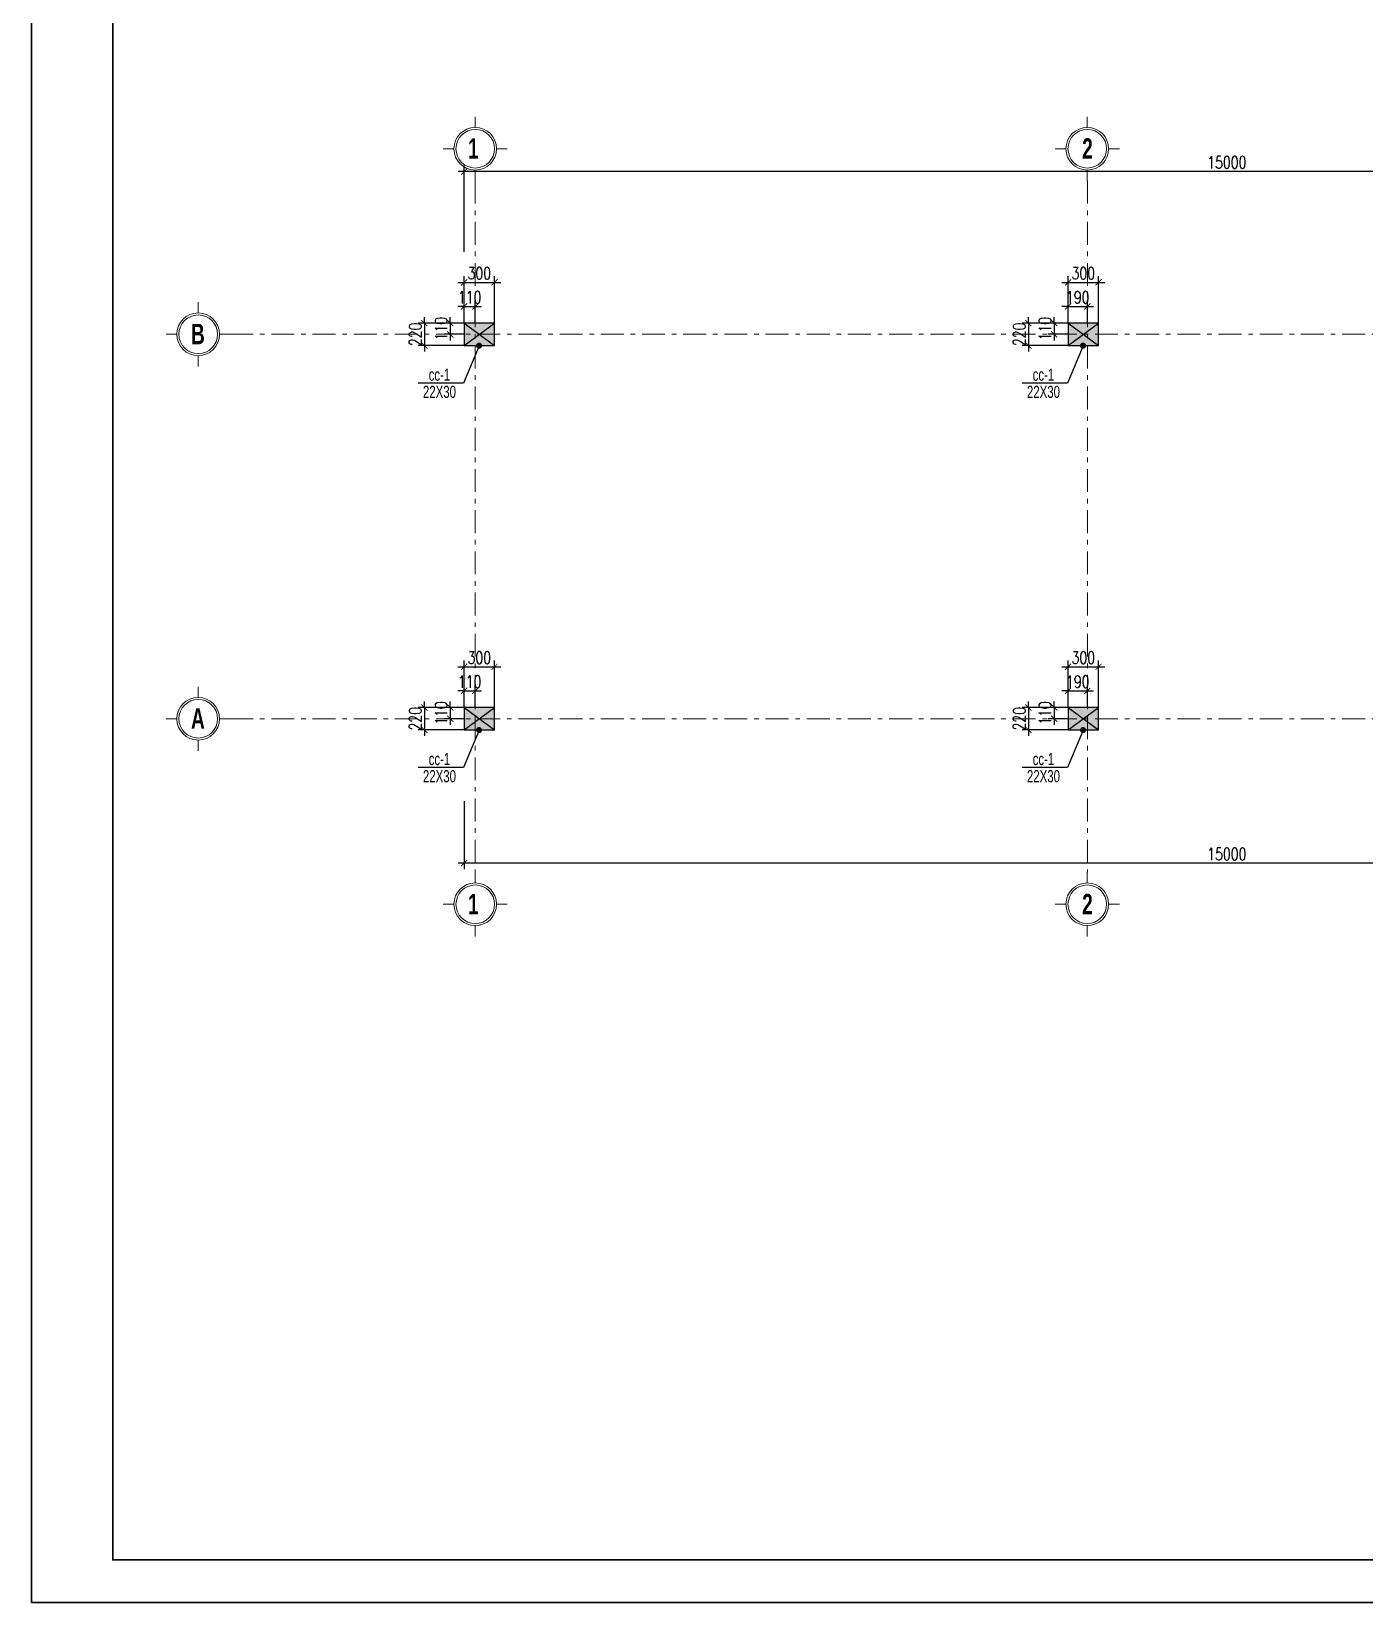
# Model space of a CAD drawing. Extents: x -2098986 to 943, y -1296280 to 73591.
# Drawn here: x -1734769 to -1721658, y -1072343 to -1056893 of the extents above; entities that cross this region are included whole.
import ezdxf
from ezdxf.enums import TextEntityAlignment as Align

# ---------------------------------------------------------------- set-up
doc = ezdxf.new("R2010")
doc.units = 0
doc.header["$LTSCALE"] = 150
doc.header["$PDMODE"] = 35
doc.linetypes.add('_Tim', pattern=[9, 5, -1.5, 1, -1.5])
doc.layers.get('0').update_dxf_attribs({"lineweight": 18})
doc.layers.get('Defpoints').update_dxf_attribs({"lineweight": 18})
for name, color, linetype, lineweight in [('05.Text', 253, 'Continuous', 18), ('11.Khung bo', 32, 'Continuous', 50), ('12.Khung', 36, 'Continuous', 25), ('LS-DIM', 251, 'Continuous', 13), ('LS-TEXT', 60, 'Continuous', 20), ('LS-TRUC', 108, '_Tim', 9)]:
    doc.layers.add(name, color=color, linetype=linetype, lineweight=lineweight)
doc.layers.add('DIM', color=1, linetype='Continuous')
doc.layers.add('HATCH', color=8, linetype='Continuous')
doc.layers.add('Tpl_Bound', color=1, linetype='Continuous', plot=False)
doc.styles.add('AVANTHB', font='')
doc.styles.add('KCVN-LEADER', font='vnromadi.shx', dxfattribs={"width": 0.7, "height": 4})
doc.styles.add('vnsimpli', font='vnsimli.shx', dxfattribs={"width": 0.75})
doc.styles.get('AVANTHB').set_extended_font_data('.VnAvantH', bold=True)
doc.dimstyles.new('D100', dxfattribs={"dimtxt": 200, "dimasz": 100, "dimexe": 100, "dimexo": 0, "dimgap": 50, "dimtad": 1, "dimdec": 0, "dimdsep": 46, "dimtxsty": 'vnsimpli', "dimblk": 'ARCHTICK', "dimcen": 1, "dimdle": 100, "dimclrd": 256, "dimclre": 256, "dimclrt": 60, "dimadec": 0, "dimazin": 0, "dimtfac": 1, "dimtdec": 0, "dimtix": 1, "dimtmove": 2, "dimatfit": 3, "dimfxl": 1, "dimarcsym": 0})
doc.dimstyles.new('D100(120)', dxfattribs={"dimtxt": 120, "dimasz": 60, "dimexe": 60, "dimexo": 0, "dimgap": 30, "dimtad": 1, "dimdec": 0, "dimdsep": 46, "dimtxsty": 'vnsimpli', "dimblk": 'ARCHTICK', "dimcen": 0, "dimdle": 60, "dimclrd": 256, "dimclre": 256, "dimclrt": 60, "dimadec": 0, "dimazin": 0, "dimtfac": 1, "dimtdec": 0, "dimtix": 1, "dimtmove": 0, "dimatfit": 3, "dimfxl": 1, "dimarcsym": 0})

# ---------------------------------------------------------------- blocks, each defined once
blk = doc.blocks.new('100')
at = {"layer": '11.Khung bo', "const_width": 26.7}
blk.add_lwpolyline([(1860913, -945240), (1860913, -916940), (1896063, -916940), (1896063, -945240)], close=True, dxfattribs=at)
blk.add_lwpolyline([(1860913, -945240), (1860913, -916940), (1896063, -916940), (1896063, -945240)], close=True, dxfattribs=at)
blk.add_lwpolyline([(1860913, -945240), (1860913, -916940), (1896063, -916940), (1896063, -945240)], close=True, dxfattribs=at)
at = {"layer": '12.Khung'}
blk.add_lwpolyline([(1901579, -945940), (1901579, -916240), (1859580, -916240), (1859580, -945940)], close=True, dxfattribs=at)
blk.add_lwpolyline([(1901579, -945940), (1901579, -916240), (1859580, -916240), (1859580, -945940)], close=True, dxfattribs=at)
blk.add_lwpolyline([(1901579, -945940), (1901579, -916240), (1859580, -916240), (1859580, -945940)], close=True, dxfattribs=at)
blk = doc.blocks.new('DANHTRUC')
for p, q in [((980383, -947347), (980383, -947137)), ((979963, -947767), (979753, -947767)), ((980803, -947767), (981013, -947767)), ((980383, -948187), (980383, -948397))]:
    blk.add_line(p, q)
for radius in [420, 380]:
    blk.add_circle((980383, -947767), radius)
blk = doc.blocks.new('_ArchTick')
at = {"layer": 'DIM', "color": 0, "const_width": 0.15}
blk.add_lwpolyline([(-0.5, -0.5), (0.5, 0.5)], dxfattribs=at)
blk = doc.blocks.new('*D734')
at = {"layer": 'Defpoints', "color": 0, "transparency": 16777216}
for p in [(-1939457, -1050604), (-1939457, -1051394), (-1924457, -1051394)]:
    blk.add_point(p, dxfattribs=at)
at = {"layer": 'LS-DIM', "lineweight": -2, "transparency": 16777216}
for p, q in [((-1939457, -1051394), (-1939457, -1050544)), ((-1924457, -1051394), (-1924457, -1050544)), ((-1924397, -1050604), (-1939517, -1050604))]:
    blk.add_line(p, q, dxfattribs=at)
at = {"layer": 'LS-DIM', "lineweight": -2, "transparency": 16777216, "xscale": 60, "yscale": 60, "zscale": 60, "rotation": 180}
blk.add_blockref('_ArchTick', (-1939457, -1050604), dxfattribs=at)
at = {"layer": 'LS-DIM', "lineweight": -2, "transparency": 16777216, "xscale": 60, "yscale": 60, "zscale": 60}
blk.add_blockref('_ArchTick', (-1924457, -1050604), dxfattribs=at)
at = {"layer": 'LS-DIM', "color": 60, "transparency": 16777216, "insert": (-1931956, -1050514), "char_height": 120, "attachment_point": 5, "style": 'vnsimpli'}
blk.add_mtext('15000', dxfattribs=at)
blk = doc.blocks.new('*D744')
at = {"layer": 'Defpoints', "color": 0, "transparency": 16777216}
for p in [(-1939457, -1056794), (-1924457, -1056794), (-1939457, -1057404)]:
    blk.add_point(p, dxfattribs=at)
at = {"layer": 'LS-DIM', "lineweight": -2, "transparency": 16777216}
for p, q in [((-1939457, -1056794), (-1939457, -1057464)), ((-1924457, -1056794), (-1924457, -1057464)), ((-1924397, -1057404), (-1939517, -1057404))]:
    blk.add_line(p, q, dxfattribs=at)
at = {"layer": 'LS-DIM', "lineweight": -2, "transparency": 16777216, "xscale": 60, "yscale": 60, "zscale": 60, "rotation": 180}
blk.add_blockref('_ArchTick', (-1939457, -1057404), dxfattribs=at)
at = {"layer": 'LS-DIM', "lineweight": -2, "transparency": 16777216, "xscale": 60, "yscale": 60, "zscale": 60}
blk.add_blockref('_ArchTick', (-1924457, -1057404), dxfattribs=at)
at = {"layer": 'LS-DIM', "color": 60, "transparency": 16777216, "insert": (-1931956, -1057314), "char_height": 120, "attachment_point": 5, "style": 'vnsimpli'}
blk.add_mtext('15000', dxfattribs=at)
blk = doc.blocks.new('*D750')
at = {"layer": 'Defpoints', "color": 0, "transparency": 16777216}
for p in [(-1730404, -1059597), (-1730514, -1059761), (-1730404, -1059761)]:
    blk.add_point(p, dxfattribs=at)
at = {"layer": 'LS-DIM', "lineweight": -2, "transparency": 16777216}
for p, q in [((-1730514, -1059761), (-1730514, -1059537)), ((-1730404, -1059761), (-1730404, -1059537)), ((-1730514, -1059597), (-1730574, -1059597)), ((-1730514, -1059597), (-1730404, -1059597)), ((-1730404, -1059597), (-1730344, -1059597))]:
    blk.add_line(p, q, dxfattribs=at)
at = {"layer": 'LS-DIM', "lineweight": -2, "transparency": 16777216, "xscale": 60, "yscale": 60, "zscale": 60}
blk.add_blockref('_ArchTick', (-1730514, -1059597), dxfattribs=at)
at = {"layer": 'LS-DIM', "lineweight": -2, "transparency": 16777216, "xscale": 60, "yscale": 60, "zscale": 60, "rotation": 180}
blk.add_blockref('_ArchTick', (-1730404, -1059597), dxfattribs=at)
at = {"layer": 'LS-DIM', "color": 60, "transparency": 16777216, "insert": (-1730459, -1059507), "char_height": 120, "attachment_point": 5, "style": 'vnsimpli'}
blk.add_mtext('110', dxfattribs=at)
blk = doc.blocks.new('*D751')
at = {"layer": 'Defpoints', "color": 0, "transparency": 16777216}
for p in [(-1730214, -1059360), (-1730514, -1059761), (-1730214, -1059761)]:
    blk.add_point(p, dxfattribs=at)
at = {"layer": 'LS-DIM', "lineweight": -2, "transparency": 16777216}
for p, q in [((-1730574, -1059360), (-1730154, -1059360)), ((-1730514, -1059761), (-1730514, -1059300)), ((-1730214, -1059761), (-1730214, -1059300))]:
    blk.add_line(p, q, dxfattribs=at)
at = {"layer": 'LS-DIM', "lineweight": -2, "transparency": 16777216, "xscale": 60, "yscale": 60, "zscale": 60, "rotation": 180}
blk.add_blockref('_ArchTick', (-1730514, -1059360), dxfattribs=at)
at = {"layer": 'LS-DIM', "lineweight": -2, "transparency": 16777216, "xscale": 60, "yscale": 60, "zscale": 60}
blk.add_blockref('_ArchTick', (-1730214, -1059360), dxfattribs=at)
at = {"layer": 'LS-DIM', "color": 60, "transparency": 16777216, "insert": (-1730364, -1059270), "char_height": 120, "attachment_point": 5, "style": 'vnsimpli'}
blk.add_mtext('300', dxfattribs=at)
blk = doc.blocks.new('*D752')
at = {"layer": 'Defpoints', "color": 0, "transparency": 16777216}
for p in [(-1730514, -1059761), (-1730650, -1059871), (-1730514, -1059871)]:
    blk.add_point(p, dxfattribs=at)
at = {"layer": 'LS-DIM', "lineweight": -2, "transparency": 16777216}
for p, q in [((-1730650, -1059761), (-1730650, -1059701)), ((-1730514, -1059761), (-1730710, -1059761)), ((-1730650, -1059761), (-1730650, -1059871)), ((-1730514, -1059871), (-1730710, -1059871)), ((-1730650, -1059871), (-1730650, -1059931))]:
    blk.add_line(p, q, dxfattribs=at)
at = {"layer": 'LS-DIM', "lineweight": -2, "transparency": 16777216, "xscale": 60, "yscale": 60, "zscale": 60}
for p, rotation in [((-1730650, -1059761), 270), ((-1730650, -1059871), 90)]:
    blk.add_blockref('_ArchTick', p, dxfattribs=dict(at, rotation=rotation))
at = {"layer": 'LS-DIM', "color": 60, "transparency": 16777216, "insert": (-1730740, -1059816), "char_height": 120, "attachment_point": 5, "rotation": 90, "style": 'vnsimpli'}
blk.add_mtext('110', dxfattribs=at)
blk = doc.blocks.new('*D753')
at = {"layer": 'Defpoints', "color": 0, "transparency": 16777216}
for p in [(-1730514, -1059761), (-1730904, -1059981), (-1730514, -1059981)]:
    blk.add_point(p, dxfattribs=at)
at = {"layer": 'LS-DIM', "lineweight": -2, "transparency": 16777216}
for p, q in [((-1730904, -1059761), (-1730904, -1059701)), ((-1730514, -1059761), (-1730964, -1059761)), ((-1730904, -1059761), (-1730904, -1059981)), ((-1730514, -1059981), (-1730964, -1059981)), ((-1730904, -1059981), (-1730904, -1060041))]:
    blk.add_line(p, q, dxfattribs=at)
at = {"layer": 'LS-DIM', "lineweight": -2, "transparency": 16777216, "xscale": 60, "yscale": 60, "zscale": 60}
for p, rotation in [((-1730904, -1059761), 270), ((-1730904, -1059981), 90)]:
    blk.add_blockref('_ArchTick', p, dxfattribs=dict(at, rotation=rotation))
at = {"layer": 'LS-DIM', "color": 60, "transparency": 16777216, "insert": (-1730994, -1059871), "char_height": 120, "attachment_point": 5, "rotation": 90, "style": 'vnsimpli'}
blk.add_mtext('220', dxfattribs=at)
blk = doc.blocks.new('DOT')
at = {"color": 0, "linetype": 'ByBlock'}
blk.add_line((-0.5, 0), (-1, 0), dxfattribs=at)
at = {"color": 0, "linetype": 'ByBlock', "const_width": 0.5}
blk.add_lwpolyline([(-0.25, 0, 1), (0.25, 0, 1)], format="xyb", close=True, dxfattribs=at)
blk = doc.blocks.new('*D778')
at = {"layer": 'Defpoints', "color": 0, "transparency": 16777216}
for p in [(-1730404, -1063377), (-1730514, -1063541), (-1730404, -1063541)]:
    blk.add_point(p, dxfattribs=at)
at = {"layer": 'LS-DIM', "lineweight": -2, "transparency": 16777216}
for p, q in [((-1730514, -1063377), (-1730574, -1063377)), ((-1730514, -1063541), (-1730514, -1063317)), ((-1730514, -1063377), (-1730404, -1063377)), ((-1730404, -1063541), (-1730404, -1063317)), ((-1730404, -1063377), (-1730344, -1063377))]:
    blk.add_line(p, q, dxfattribs=at)
at = {"layer": 'LS-DIM', "lineweight": -2, "transparency": 16777216, "xscale": 60, "yscale": 60, "zscale": 60}
blk.add_blockref('_ArchTick', (-1730514, -1063377), dxfattribs=at)
at = {"layer": 'LS-DIM', "lineweight": -2, "transparency": 16777216, "xscale": 60, "yscale": 60, "zscale": 60, "rotation": 180}
blk.add_blockref('_ArchTick', (-1730404, -1063377), dxfattribs=at)
at = {"layer": 'LS-DIM', "color": 60, "transparency": 16777216, "insert": (-1730459, -1063287), "char_height": 120, "attachment_point": 5, "style": 'vnsimpli'}
blk.add_mtext('110', dxfattribs=at)
blk = doc.blocks.new('*D779')
at = {"layer": 'Defpoints', "color": 0, "transparency": 16777216}
for p in [(-1730214, -1063140), (-1730514, -1063541), (-1730214, -1063541)]:
    blk.add_point(p, dxfattribs=at)
at = {"layer": 'LS-DIM', "lineweight": -2, "transparency": 16777216}
for p, q in [((-1730514, -1063541), (-1730514, -1063080)), ((-1730214, -1063541), (-1730214, -1063080)), ((-1730574, -1063140), (-1730154, -1063140))]:
    blk.add_line(p, q, dxfattribs=at)
at = {"layer": 'LS-DIM', "lineweight": -2, "transparency": 16777216, "xscale": 60, "yscale": 60, "zscale": 60, "rotation": 180}
blk.add_blockref('_ArchTick', (-1730514, -1063140), dxfattribs=at)
at = {"layer": 'LS-DIM', "lineweight": -2, "transparency": 16777216, "xscale": 60, "yscale": 60, "zscale": 60}
blk.add_blockref('_ArchTick', (-1730214, -1063140), dxfattribs=at)
at = {"layer": 'LS-DIM', "color": 60, "transparency": 16777216, "insert": (-1730364, -1063050), "char_height": 120, "attachment_point": 5, "style": 'vnsimpli'}
blk.add_mtext('300', dxfattribs=at)
blk = doc.blocks.new('*D780')
at = {"layer": 'Defpoints', "color": 0, "transparency": 16777216}
for p in [(-1730514, -1063541), (-1730650, -1063651), (-1730514, -1063651)]:
    blk.add_point(p, dxfattribs=at)
at = {"layer": 'LS-DIM', "lineweight": -2, "transparency": 16777216}
for p, q in [((-1730514, -1063541), (-1730710, -1063541)), ((-1730650, -1063541), (-1730650, -1063481)), ((-1730650, -1063541), (-1730650, -1063651)), ((-1730514, -1063651), (-1730710, -1063651)), ((-1730650, -1063651), (-1730650, -1063711))]:
    blk.add_line(p, q, dxfattribs=at)
at = {"layer": 'LS-DIM', "lineweight": -2, "transparency": 16777216, "xscale": 60, "yscale": 60, "zscale": 60}
for p, rotation in [((-1730650, -1063541), 270), ((-1730650, -1063651), 90)]:
    blk.add_blockref('_ArchTick', p, dxfattribs=dict(at, rotation=rotation))
at = {"layer": 'LS-DIM', "color": 60, "transparency": 16777216, "insert": (-1730740, -1063596), "char_height": 120, "attachment_point": 5, "rotation": 90, "style": 'vnsimpli'}
blk.add_mtext('110', dxfattribs=at)
blk = doc.blocks.new('*D781')
at = {"layer": 'Defpoints', "color": 0, "transparency": 16777216}
for p in [(-1730514, -1063541), (-1730904, -1063761), (-1730514, -1063761)]:
    blk.add_point(p, dxfattribs=at)
at = {"layer": 'LS-DIM', "lineweight": -2, "transparency": 16777216}
for p, q in [((-1730514, -1063541), (-1730964, -1063541)), ((-1730904, -1063541), (-1730904, -1063481)), ((-1730904, -1063541), (-1730904, -1063761)), ((-1730514, -1063761), (-1730964, -1063761)), ((-1730904, -1063761), (-1730904, -1063821))]:
    blk.add_line(p, q, dxfattribs=at)
at = {"layer": 'LS-DIM', "lineweight": -2, "transparency": 16777216, "xscale": 60, "yscale": 60, "zscale": 60}
for p, rotation in [((-1730904, -1063541), 270), ((-1730904, -1063761), 90)]:
    blk.add_blockref('_ArchTick', p, dxfattribs=dict(at, rotation=rotation))
at = {"layer": 'LS-DIM', "color": 60, "transparency": 16777216, "insert": (-1730994, -1063651), "char_height": 120, "attachment_point": 5, "rotation": 90, "style": 'vnsimpli'}
blk.add_mtext('220', dxfattribs=at)
blk = doc.blocks.new('*D774')
at = {"layer": 'Defpoints', "color": 0, "transparency": 16777216}
for p in [(-1724384, -1059597), (-1724574, -1059761), (-1724384, -1059761)]:
    blk.add_point(p, dxfattribs=at)
at = {"layer": 'LS-DIM', "lineweight": -2, "transparency": 16777216}
for p, q in [((-1724574, -1059761), (-1724574, -1059537)), ((-1724384, -1059761), (-1724384, -1059537)), ((-1724574, -1059597), (-1724634, -1059597)), ((-1724574, -1059597), (-1724384, -1059597)), ((-1724384, -1059597), (-1724324, -1059597))]:
    blk.add_line(p, q, dxfattribs=at)
at = {"layer": 'LS-DIM', "lineweight": -2, "transparency": 16777216, "xscale": 60, "yscale": 60, "zscale": 60}
blk.add_blockref('_ArchTick', (-1724574, -1059597), dxfattribs=at)
at = {"layer": 'LS-DIM', "lineweight": -2, "transparency": 16777216, "xscale": 60, "yscale": 60, "zscale": 60, "rotation": 180}
blk.add_blockref('_ArchTick', (-1724384, -1059597), dxfattribs=at)
at = {"layer": 'LS-DIM', "color": 60, "transparency": 16777216, "insert": (-1724479, -1059507), "char_height": 120, "attachment_point": 5, "style": 'vnsimpli'}
blk.add_mtext('190', dxfattribs=at)
blk = doc.blocks.new('*D775')
at = {"layer": 'Defpoints', "color": 0, "transparency": 16777216}
for p in [(-1724274, -1059360), (-1724574, -1059761), (-1724274, -1059761)]:
    blk.add_point(p, dxfattribs=at)
at = {"layer": 'LS-DIM', "lineweight": -2, "transparency": 16777216}
for p, q in [((-1724634, -1059360), (-1724214, -1059360)), ((-1724574, -1059761), (-1724574, -1059300)), ((-1724274, -1059761), (-1724274, -1059300))]:
    blk.add_line(p, q, dxfattribs=at)
at = {"layer": 'LS-DIM', "lineweight": -2, "transparency": 16777216, "xscale": 60, "yscale": 60, "zscale": 60, "rotation": 180}
blk.add_blockref('_ArchTick', (-1724574, -1059360), dxfattribs=at)
at = {"layer": 'LS-DIM', "lineweight": -2, "transparency": 16777216, "xscale": 60, "yscale": 60, "zscale": 60}
blk.add_blockref('_ArchTick', (-1724274, -1059360), dxfattribs=at)
at = {"layer": 'LS-DIM', "color": 60, "transparency": 16777216, "insert": (-1724424, -1059270), "char_height": 120, "attachment_point": 5, "style": 'vnsimpli'}
blk.add_mtext('300', dxfattribs=at)
blk = doc.blocks.new('*D776')
at = {"layer": 'Defpoints', "color": 0, "transparency": 16777216}
for p in [(-1724574, -1059761), (-1724710, -1059871), (-1724574, -1059871)]:
    blk.add_point(p, dxfattribs=at)
at = {"layer": 'LS-DIM', "lineweight": -2, "transparency": 16777216}
for p, q in [((-1724710, -1059761), (-1724710, -1059701)), ((-1724574, -1059761), (-1724770, -1059761)), ((-1724710, -1059761), (-1724710, -1059871)), ((-1724574, -1059871), (-1724770, -1059871)), ((-1724710, -1059871), (-1724710, -1059931))]:
    blk.add_line(p, q, dxfattribs=at)
at = {"layer": 'LS-DIM', "lineweight": -2, "transparency": 16777216, "xscale": 60, "yscale": 60, "zscale": 60}
for p, rotation in [((-1724710, -1059761), 270), ((-1724710, -1059871), 90)]:
    blk.add_blockref('_ArchTick', p, dxfattribs=dict(at, rotation=rotation))
at = {"layer": 'LS-DIM', "color": 60, "transparency": 16777216, "insert": (-1724800, -1059816), "char_height": 120, "attachment_point": 5, "rotation": 90, "style": 'vnsimpli'}
blk.add_mtext('110', dxfattribs=at)
blk = doc.blocks.new('*D777')
at = {"layer": 'Defpoints', "color": 0, "transparency": 16777216}
for p in [(-1724574, -1059761), (-1724964, -1059981), (-1724574, -1059981)]:
    blk.add_point(p, dxfattribs=at)
at = {"layer": 'LS-DIM', "lineweight": -2, "transparency": 16777216}
for p, q in [((-1724964, -1059761), (-1724964, -1059701)), ((-1724574, -1059761), (-1725024, -1059761)), ((-1724964, -1059761), (-1724964, -1059981)), ((-1724574, -1059981), (-1725024, -1059981)), ((-1724964, -1059981), (-1724964, -1060041))]:
    blk.add_line(p, q, dxfattribs=at)
at = {"layer": 'LS-DIM', "lineweight": -2, "transparency": 16777216, "xscale": 60, "yscale": 60, "zscale": 60}
for p, rotation in [((-1724964, -1059761), 270), ((-1724964, -1059981), 90)]:
    blk.add_blockref('_ArchTick', p, dxfattribs=dict(at, rotation=rotation))
at = {"layer": 'LS-DIM', "color": 60, "transparency": 16777216, "insert": (-1725054, -1059871), "char_height": 120, "attachment_point": 5, "rotation": 90, "style": 'vnsimpli'}
blk.add_mtext('220', dxfattribs=at)
blk = doc.blocks.new('*D762')
at = {"layer": 'Defpoints', "color": 0, "transparency": 16777216}
for p in [(-1724384, -1063377), (-1724574, -1063541), (-1724384, -1063541)]:
    blk.add_point(p, dxfattribs=at)
at = {"layer": 'LS-DIM', "lineweight": -2, "transparency": 16777216}
for p, q in [((-1724574, -1063377), (-1724634, -1063377)), ((-1724574, -1063541), (-1724574, -1063317)), ((-1724574, -1063377), (-1724384, -1063377)), ((-1724384, -1063541), (-1724384, -1063317)), ((-1724384, -1063377), (-1724324, -1063377))]:
    blk.add_line(p, q, dxfattribs=at)
at = {"layer": 'LS-DIM', "lineweight": -2, "transparency": 16777216, "xscale": 60, "yscale": 60, "zscale": 60}
blk.add_blockref('_ArchTick', (-1724574, -1063377), dxfattribs=at)
at = {"layer": 'LS-DIM', "lineweight": -2, "transparency": 16777216, "xscale": 60, "yscale": 60, "zscale": 60, "rotation": 180}
blk.add_blockref('_ArchTick', (-1724384, -1063377), dxfattribs=at)
at = {"layer": 'LS-DIM', "color": 60, "transparency": 16777216, "insert": (-1724479, -1063287), "char_height": 120, "attachment_point": 5, "style": 'vnsimpli'}
blk.add_mtext('190', dxfattribs=at)
blk = doc.blocks.new('*D763')
at = {"layer": 'Defpoints', "color": 0, "transparency": 16777216}
for p in [(-1724274, -1063140), (-1724574, -1063541), (-1724274, -1063541)]:
    blk.add_point(p, dxfattribs=at)
at = {"layer": 'LS-DIM', "lineweight": -2, "transparency": 16777216}
for p, q in [((-1724574, -1063541), (-1724574, -1063080)), ((-1724274, -1063541), (-1724274, -1063080)), ((-1724634, -1063140), (-1724214, -1063140))]:
    blk.add_line(p, q, dxfattribs=at)
at = {"layer": 'LS-DIM', "lineweight": -2, "transparency": 16777216, "xscale": 60, "yscale": 60, "zscale": 60, "rotation": 180}
blk.add_blockref('_ArchTick', (-1724574, -1063140), dxfattribs=at)
at = {"layer": 'LS-DIM', "lineweight": -2, "transparency": 16777216, "xscale": 60, "yscale": 60, "zscale": 60}
blk.add_blockref('_ArchTick', (-1724274, -1063140), dxfattribs=at)
at = {"layer": 'LS-DIM', "color": 60, "transparency": 16777216, "insert": (-1724424, -1063050), "char_height": 120, "attachment_point": 5, "style": 'vnsimpli'}
blk.add_mtext('300', dxfattribs=at)
blk = doc.blocks.new('*D764')
at = {"layer": 'Defpoints', "color": 0, "transparency": 16777216}
for p in [(-1724574, -1063541), (-1724710, -1063651), (-1724574, -1063651)]:
    blk.add_point(p, dxfattribs=at)
at = {"layer": 'LS-DIM', "lineweight": -2, "transparency": 16777216}
for p, q in [((-1724574, -1063541), (-1724770, -1063541)), ((-1724710, -1063541), (-1724710, -1063481)), ((-1724710, -1063541), (-1724710, -1063651)), ((-1724574, -1063651), (-1724770, -1063651)), ((-1724710, -1063651), (-1724710, -1063711))]:
    blk.add_line(p, q, dxfattribs=at)
at = {"layer": 'LS-DIM', "lineweight": -2, "transparency": 16777216, "xscale": 60, "yscale": 60, "zscale": 60}
for p, rotation in [((-1724710, -1063541), 270), ((-1724710, -1063651), 90)]:
    blk.add_blockref('_ArchTick', p, dxfattribs=dict(at, rotation=rotation))
at = {"layer": 'LS-DIM', "color": 60, "transparency": 16777216, "insert": (-1724800, -1063596), "char_height": 120, "attachment_point": 5, "rotation": 90, "style": 'vnsimpli'}
blk.add_mtext('110', dxfattribs=at)
blk = doc.blocks.new('*D765')
at = {"layer": 'Defpoints', "color": 0, "transparency": 16777216}
for p in [(-1724574, -1063541), (-1724964, -1063761), (-1724574, -1063761)]:
    blk.add_point(p, dxfattribs=at)
at = {"layer": 'LS-DIM', "lineweight": -2, "transparency": 16777216}
for p, q in [((-1724574, -1063541), (-1725024, -1063541)), ((-1724964, -1063541), (-1724964, -1063481)), ((-1724964, -1063541), (-1724964, -1063761)), ((-1724574, -1063761), (-1725024, -1063761)), ((-1724964, -1063761), (-1724964, -1063821))]:
    blk.add_line(p, q, dxfattribs=at)
at = {"layer": 'LS-DIM', "lineweight": -2, "transparency": 16777216, "xscale": 60, "yscale": 60, "zscale": 60}
for p, rotation in [((-1724964, -1063541), 270), ((-1724964, -1063761), 90)]:
    blk.add_blockref('_ArchTick', p, dxfattribs=dict(at, rotation=rotation))
at = {"layer": 'LS-DIM', "color": 60, "transparency": 16777216, "insert": (-1725054, -1063651), "char_height": 120, "attachment_point": 5, "rotation": 90, "style": 'vnsimpli'}
blk.add_mtext('220', dxfattribs=at)
blk = doc.blocks.new('qqqe213123213')
at = {"layer": 'HATCH'}
h = blk.add_hatch(color=256, dxfattribs=at)
h.dxf.hatch_style = 1
h.paths.add_polyline_path([(-1939457, -1052314), (-1939157, -1052314), (-1939157, -1052094), (-1939457, -1052094)])
h = blk.add_hatch(color=256, dxfattribs=at)
h.dxf.hatch_style = 1
h.paths.add_polyline_path([(-1933517, -1052314), (-1933217, -1052314), (-1933217, -1052094), (-1933517, -1052094)])
h = blk.add_hatch(color=256, dxfattribs=at)
h.dxf.hatch_style = 1
h.paths.add_polyline_path([(-1939457, -1056094), (-1939157, -1056094), (-1939157, -1055874), (-1939457, -1055874)])
h = blk.add_hatch(color=256, dxfattribs=at)
h.dxf.hatch_style = 1
h.paths.add_polyline_path([(-1933517, -1056094), (-1933217, -1056094), (-1933217, -1055874), (-1933517, -1055874)])
at = {"layer": 'DIM'}
for p, q in [((-1939457, -1052094), (-1939157, -1052314)), ((-1939457, -1052314), (-1939157, -1052094)), ((-1933517, -1052094), (-1933217, -1052314)), ((-1933517, -1052314), (-1933217, -1052094)), ((-1939457, -1055874), (-1939157, -1056094)), ((-1939457, -1056094), (-1939157, -1055874)), ((-1933517, -1055874), (-1933217, -1056094)), ((-1933517, -1056094), (-1933217, -1055874))]:
    blk.add_line(p, q, dxfattribs=at)
for points in [[(-1939457, -1052314), (-1939157, -1052314), (-1939157, -1052094), (-1939457, -1052094)], [(-1933517, -1052314), (-1933217, -1052314), (-1933217, -1052094), (-1933517, -1052094)], [(-1939457, -1056094), (-1939157, -1056094), (-1939157, -1055874), (-1939457, -1055874)], [(-1933517, -1056094), (-1933217, -1056094), (-1933217, -1055874), (-1933517, -1055874)]]:
    blk.add_lwpolyline(points, close=True, dxfattribs=at)
at = {"layer": 'LS-TRUC', "ltscale": 0.3}
for p, q in [((-1939347, -1050694), (-1939347, -1057494)), ((-1933327, -1050694), (-1933327, -1057494)), ((-1941757, -1052204), (-1923057, -1052204)), ((-1941757, -1055984), (-1923057, -1055984))]:
    blk.add_line(p, q, dxfattribs=at)
at = {"layer": '05.Text', "xscale": 0.5, "yscale": 0.5, "zscale": 0.5}
for p in [(-2429538.7, -576495.7), (-2423519.7, -576495.7), (-2432263.7, -578320.7), (-2432263.7, -582100.7), (-2429538.7, -583925.7), (-2423519.7, -583925.7)]:
    blk.add_blockref('DANHTRUC', p, dxfattribs=at)
at = {"layer": '05.Text', "style": 'AVANTHB', "width": 0.7}
for s, p in [('1', (-1939417.8, -1050476.7)), ('2', (-1933378.8, -1050476.7)), ('B', (-1942142.8, -1052301.7)), ('A', (-1942142.8, -1056081.7)), ('1', (-1939417.8, -1057906.7)), ('2', (-1933378.8, -1057906.7))]:
    blk.add_text(s, height=200, dxfattribs=at).set_placement(p)
at = {"layer": 'LS-DIM'}
for base, p1, p2, picture, middle in [((-1939457, -1050604), (-1924457, -1051394), (-1939457, -1051394), '*D734', (-1931956, -1050604)), ((-1939457, -1057404), (-1924457, -1056794), (-1939457, -1056794), '*D744', (-1931956, -1057404))]:
    dim = blk.add_linear_dim(base=base, p1=p1, p2=p2, dimstyle='D100(120)', dxfattribs=at)
    dim.commit()
    dim.dimension.update_dxf_attribs({"geometry": picture, "text_midpoint": middle, "dimtype": 128})

msp = doc.modelspace()

# ---------------------------------------------------------------- linework, layer by layer
at = {"layer": 'Tpl_Bound', "color": 1}
msp.add_lwpolyline([(-1734769.1, -1072342.5), (-1734769.1, -1054522.5), (-1709569.1, -1054522.5), (-1709569.1, -1072342.5)], close=True, dxfattribs=at)

# ---------------------------------------------------------------- block references
at = {"layer": '05.Text', "xscale": 0.6000055114637588, "yscale": 0.6000055114637588, "zscale": 0.6000055114637588}
msp.add_blockref('100', (-2850527.1, -504773.4), dxfattribs=at)
at = {"layer": 'DIM'}
msp.add_blockref('qqqe213123213', (208943.4, -7666.8), dxfattribs=at)

# ---------------------------------------------------------------- texts
at = {"layer": 'LS-TEXT', "color": 60, "style": 'KCVN-LEADER', "width": 0.7}
for s, p in [('cc-1', (-1730756, -1060327.7)), ('cc-1', (-1724816, -1060327.7)), ('22X30', (-1730756, -1060496.5)), ('22X30', (-1724816, -1060496.5)), ('cc-1', (-1730756, -1064107.7)), ('cc-1', (-1724816, -1064107.7)), ('22X30', (-1730756, -1064276.5)), ('22X30', (-1724816, -1064276.5))]:
    msp.add_text(s, height=120, dxfattribs=at).set_placement(p, align=Align.CENTER)

# ---------------------------------------------------------------- dimensions: what is measured, and where the dimension line sits
at = {"layer": 'LS-DIM'}
for base, p1, p2, picture, middle in [((-1730213.7, -1059359.8), (-1730513.7, -1059760.8), (-1730213.7, -1059760.8), '*D751', (-1730363.7, -1059269.8)), ((-1724273.7, -1059359.8), (-1724573.7, -1059760.8), (-1724273.7, -1059760.8), '*D775', (-1724423.7, -1059269.8)), ((-1730403.7, -1059596.8), (-1730513.7, -1059760.8), (-1730403.7, -1059760.8), '*D750', (-1730458.7, -1059506.8)), ((-1724383.7, -1059596.8), (-1724573.7, -1059760.8), (-1724383.7, -1059760.8), '*D774', (-1724478.7, -1059506.8)), ((-1730213.7, -1063139.8), (-1730513.7, -1063540.8), (-1730213.7, -1063540.8), '*D779', (-1730363.7, -1063049.8)), ((-1724273.7, -1063139.8), (-1724573.7, -1063540.8), (-1724273.7, -1063540.8), '*D763', (-1724423.7, -1063049.8)), ((-1730403.7, -1063376.8), (-1730513.7, -1063540.8), (-1730403.7, -1063540.8), '*D778', (-1730458.7, -1063286.8)), ((-1724383.7, -1063376.8), (-1724573.7, -1063540.8), (-1724383.7, -1063540.8), '*D762', (-1724478.7, -1063286.8))]:
    dim = msp.add_linear_dim(base=base, p1=p1, p2=p2, dimstyle='D100(120)', dxfattribs=at)
    dim.commit()
    dim.dimension.update_dxf_attribs({"geometry": picture, "text_midpoint": middle})
for base, p1, p2, picture, middle in [((-1730903.6, -1059980.8), (-1730513.7, -1059760.8), (-1730513.7, -1059980.8), '*D753', (-1730993.6, -1059870.8)), ((-1730649.6, -1059870.8), (-1730513.7, -1059760.8), (-1730513.7, -1059870.8), '*D752', (-1730739.6, -1059815.8)), ((-1724963.6, -1059980.8), (-1724573.7, -1059760.8), (-1724573.7, -1059980.8), '*D777', (-1725053.6, -1059870.8)), ((-1724709.6, -1059870.8), (-1724573.7, -1059760.8), (-1724573.7, -1059870.8), '*D776', (-1724799.6, -1059815.8)), ((-1730903.6, -1063760.8), (-1730513.7, -1063540.8), (-1730513.7, -1063760.8), '*D781', (-1730993.6, -1063650.8)), ((-1730649.6, -1063650.8), (-1730513.7, -1063540.8), (-1730513.7, -1063650.8), '*D780', (-1730739.6, -1063595.8)), ((-1724963.6, -1063760.8), (-1724573.7, -1063540.8), (-1724573.7, -1063760.8), '*D765', (-1725053.6, -1063650.8)), ((-1724709.6, -1063650.8), (-1724573.7, -1063540.8), (-1724573.7, -1063650.8), '*D764', (-1724799.6, -1063595.8))]:
    dim = msp.add_linear_dim(base=base, p1=p1, p2=p2, angle=90, dimstyle='D100(120)', dxfattribs=at)
    dim.commit()
    dim.dimension.update_dxf_attribs({"geometry": picture, "text_midpoint": middle})

# ---------------------------------------------------------------- leaders
for points in [[(-1730366.7, -1059982.7), (-1730520.6, -1060350.1), (-1730966, -1060350.1)], [(-1724426.7, -1059982.7), (-1724580.6, -1060350.1), (-1725026, -1060350.1)], [(-1730366.7, -1063762.7), (-1730520.6, -1064130.1), (-1730966, -1064130.1)], [(-1724426.7, -1063762.7), (-1724580.6, -1064130.1), (-1725026, -1064130.1)]]:
    msp.add_leader(points, dimstyle='D100', override={"dimasz": 60, "dimtad": 0, "dimldrblk": 'DOT'}, dxfattribs=at)

doc.saveas('drawing.dxf')
